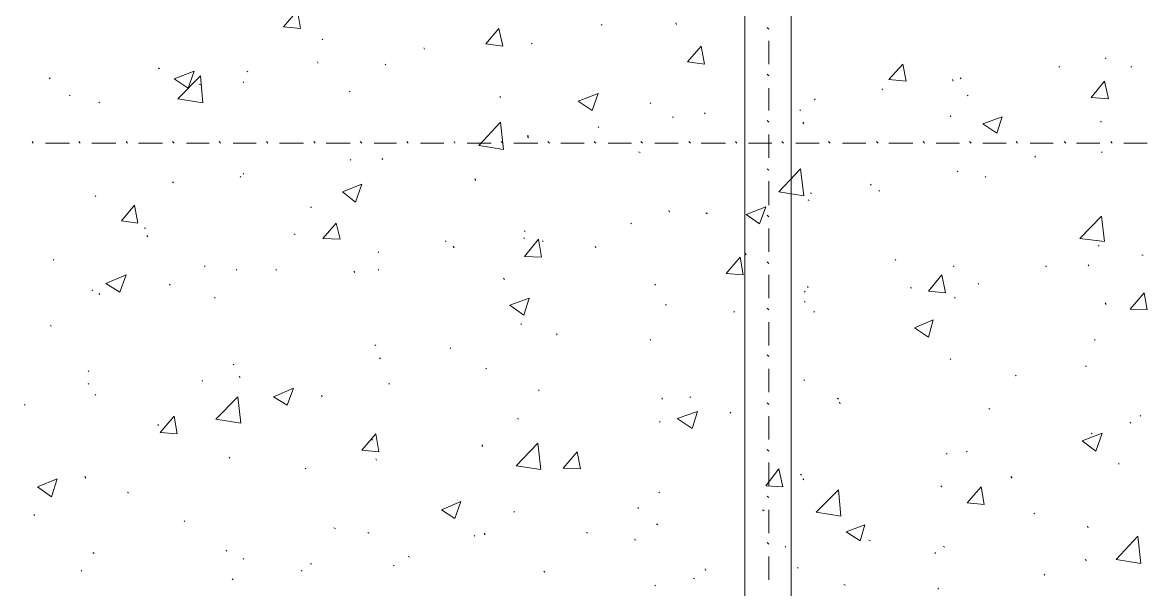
# Model space of a CAD drawing. Header units: millimetres. Extents: x 2928 to 3112, y 1220 to 1280.
# Drawn here: x 2959.659 to 2962.082, y 1251.25 to 1252.468 of the extents above; entities that cross this region are included whole.
import ezdxf

# ---------------------------------------------------------------- set-up
doc = ezdxf.new("R2010")
doc.units = ezdxf.units.MM

msp = doc.modelspace()

# ---------------------------------------------------------------- linework, layer by layer
at = {"color": 253, "linetype": 'Continuous', "lineweight": 5, "true_color": 0x9a9a9a}
for points in [[(2961.2116, 1241.9003), (2942.08633, 1241.9003), (2942.08633, 1247.74538), (2950.25144, 1247.74538), (2950.25144, 1256.61384), (2942.08633, 1256.61384), (2942.08633, 1261.45224), (2961.2116, 1261.45224), (2961.2116, 1249.1904)], [(2961.3116, 1241.9003), (2980.43854, 1241.9003), (2980.43854, 1247.74538), (2972.27343, 1247.74538), (2972.27343, 1256.61384), (2980.43854, 1256.61384), (2980.43854, 1261.45224), (2961.3116, 1261.45224), (2961.3116, 1249.1904)]]:
    msp.add_lwpolyline(points, dxfattribs=at)
at = {"color": 92, "linetype": 'Continuous', "lineweight": 13, "true_color": 0x00b800}
for points in [[(2960.21992, 1252.45878), (2960.24992, 1252.49378), (2960.24992, 1252.49378)], [(2960.25659, 1252.45545), (2960.24992, 1252.49378), (2960.24992, 1252.49378)], [(2960.21992, 1252.45878), (2960.25659, 1252.45545), (2960.25659, 1252.45545)], [(2960.65493, 1252.42211), (2960.68326, 1252.45545), (2960.68326, 1252.45545)], [(2960.69159, 1252.41711), (2960.68326, 1252.45545), (2960.68326, 1252.45545)], [(2960.90493, 1252.46211), (2960.90326, 1252.46378), (2960.90326, 1252.46378)], [(2961.06493, 1252.46378), (2961.06327, 1252.46711), (2961.06327, 1252.46711)], [(2960.30492, 1252.43045), (2960.30326, 1252.43211), (2960.30326, 1252.43211)], [(2960.52326, 1252.41045), (2960.52159, 1252.41378), (2960.52159, 1252.41378)], [(2960.65493, 1252.42211), (2960.69159, 1252.41711), (2960.69159, 1252.41711)], [(2960.75493, 1252.42211), (2960.75326, 1252.42378), (2960.75326, 1252.42378)], [(2961.08827, 1252.38378), (2961.11827, 1252.41711), (2961.11827, 1252.41711)], [(2961.12493, 1252.37878), (2961.11827, 1252.41711), (2961.11827, 1252.41711)], [(2960.29492, 1252.38045), (2960.29325, 1252.38378), (2960.29325, 1252.38378)], [(2960.43992, 1252.37711), (2960.43826, 1252.37878), (2960.43826, 1252.37878)], [(2961.08827, 1252.38378), (2961.12493, 1252.37878), (2961.12493, 1252.37878)], [(2961.52161, 1252.34545), (2961.55161, 1252.37878), (2961.55161, 1252.37878)], [(2961.55827, 1252.34211), (2961.55161, 1252.37878), (2961.55161, 1252.37878)], [(2961.98828, 1252.39045), (2961.98661, 1252.39211), (2961.98661, 1252.39211)], [(2959.95325, 1252.36878), (2959.95158, 1252.37045), (2959.95158, 1252.37045)], [(2959.98492, 1252.34711), (2960.02825, 1252.36378), (2960.02825, 1252.36378)], [(2959.99325, 1252.30378), (2960.04158, 1252.35378), (2960.04158, 1252.35378)], [(2960.01492, 1252.32711), (2960.02825, 1252.36378), (2960.02825, 1252.36378)], [(2960.04658, 1252.29545), (2960.04158, 1252.35378), (2960.04158, 1252.35378)], [(2960.14325, 1252.36211), (2960.14159, 1252.36378), (2960.14159, 1252.36378)], [(2961.88828, 1252.37211), (2961.88661, 1252.37378), (2961.88661, 1252.37378)], [(2962.04328, 1252.37211), (2962.04161, 1252.37378), (2962.04161, 1252.37378)], [(2959.71825, 1252.34711), (2959.71658, 1252.34878), (2959.71658, 1252.34878)], [(2959.98492, 1252.34711), (2960.01492, 1252.32711), (2960.01492, 1252.32711)], [(2960.04158, 1252.33378), (2960.03825, 1252.33545), (2960.03825, 1252.33545)], [(2960.13492, 1252.33878), (2960.13325, 1252.34045), (2960.13325, 1252.34045)], [(2961.52161, 1252.34545), (2961.55827, 1252.34211), (2961.55827, 1252.34211)], [(2961.65994, 1252.34211), (2961.65827, 1252.34545), (2961.65827, 1252.34545)], [(2961.67661, 1252.34711), (2961.67494, 1252.34878), (2961.67494, 1252.34878)], [(2961.95661, 1252.30711), (2961.98495, 1252.34211), (2961.98495, 1252.34211)], [(2961.99328, 1252.30378), (2961.98495, 1252.34211), (2961.98495, 1252.34211)], [(2959.76158, 1252.31045), (2959.75991, 1252.31211), (2959.75991, 1252.31211)], [(2960.36326, 1252.31878), (2960.36159, 1252.32045), (2960.36159, 1252.32045)], [(2960.68659, 1252.30711), (2960.68493, 1252.30878), (2960.68493, 1252.30878)], [(2960.85326, 1252.29878), (2960.8966, 1252.31545), (2960.8966, 1252.31545)], [(2960.88326, 1252.27878), (2960.8966, 1252.31545), (2960.8966, 1252.31545)], [(2961.50827, 1252.32378), (2961.50661, 1252.32545), (2961.50661, 1252.32545)], [(2961.69161, 1252.31045), (2961.68994, 1252.31211), (2961.68994, 1252.31211)], [(2961.95661, 1252.30711), (2961.99328, 1252.30378), (2961.99328, 1252.30378)], [(2959.82491, 1252.29545), (2959.82325, 1252.29711), (2959.82325, 1252.29711)], [(2959.99325, 1252.30378), (2960.04658, 1252.29545), (2960.04658, 1252.29545)], [(2960.85326, 1252.29878), (2960.88326, 1252.27878), (2960.88326, 1252.27878)], [(2961.00993, 1252.29378), (2961.00827, 1252.29545), (2961.00827, 1252.29545)], [(2961.36327, 1252.30211), (2961.3616, 1252.30378), (2961.3616, 1252.30378)], [(2961.05827, 1252.26378), (2961.0566, 1252.26545), (2961.0566, 1252.26545)], [(2961.1266, 1252.27211), (2961.12493, 1252.27378), (2961.12493, 1252.27378)], [(2961.3316, 1252.27878), (2961.32994, 1252.28045), (2961.32994, 1252.28045)], [(2961.65494, 1252.26545), (2961.65327, 1252.26711), (2961.65327, 1252.26711)], [(2961.72328, 1252.25044), (2961.76494, 1252.26545), (2961.76494, 1252.26545)], [(2961.75328, 1252.23044), (2961.76494, 1252.26545), (2961.76494, 1252.26545)], [(2960.63993, 1252.20378), (2960.68659, 1252.25378), (2960.68659, 1252.25378)], [(2960.69326, 1252.19544), (2960.68659, 1252.25378), (2960.68659, 1252.25378)], [(2960.89826, 1252.24211), (2960.8966, 1252.24378), (2960.8966, 1252.24378)], [(2961.33827, 1252.25044), (2961.3366, 1252.25378), (2961.3366, 1252.25378)], [(2961.72328, 1252.25044), (2961.75328, 1252.23044), (2961.75328, 1252.23044)], [(2961.97828, 1252.25378), (2961.97661, 1252.25544), (2961.97661, 1252.25544)], [(2960.74659, 1252.22378), (2960.74493, 1252.22544), (2960.74493, 1252.22544)], [(2960.74659, 1252.22044), (2960.74493, 1252.22378), (2960.74493, 1252.22378)], [(2960.63993, 1252.20378), (2960.69326, 1252.19544), (2960.69326, 1252.19544)], [(2960.9866, 1252.18878), (2960.98326, 1252.19044), (2960.98326, 1252.19044)], [(2961.97995, 1252.18878), (2961.97828, 1252.19044), (2961.97828, 1252.19044)], [(2960.36492, 1252.17211), (2960.36326, 1252.17378), (2960.36326, 1252.17378)], [(2960.43326, 1252.17378), (2960.43159, 1252.17544), (2960.43159, 1252.17544)], [(2961.83661, 1252.17878), (2961.83494, 1252.18044), (2961.83494, 1252.18044)], [(2960.12825, 1252.13544), (2960.12659, 1252.13711), (2960.12659, 1252.13711)], [(2960.13492, 1252.14211), (2960.13325, 1252.14378), (2960.13325, 1252.14378)], [(2961.28494, 1252.10378), (2961.3316, 1252.15378), (2961.3316, 1252.15378)], [(2961.33827, 1252.09544), (2961.3316, 1252.15378), (2961.3316, 1252.15378)], [(2961.66994, 1252.14711), (2961.66827, 1252.14878), (2961.66827, 1252.14878)], [(2961.72994, 1252.13544), (2961.72828, 1252.13711), (2961.72828, 1252.13711)], [(2959.98325, 1252.12378), (2959.98158, 1252.12544), (2959.98158, 1252.12544)], [(2960.34659, 1252.10378), (2960.38826, 1252.12044), (2960.38826, 1252.12044)], [(2960.37492, 1252.08211), (2960.38826, 1252.12044), (2960.38826, 1252.12044)], [(2960.63326, 1252.12878), (2960.63159, 1252.13211), (2960.63159, 1252.13211)], [(2961.48327, 1252.11878), (2961.48161, 1252.12044), (2961.48161, 1252.12044)], [(2959.81658, 1252.09378), (2959.81491, 1252.09544), (2959.81491, 1252.09544)], [(2960.34659, 1252.10378), (2960.37492, 1252.08211), (2960.37492, 1252.08211)], [(2961.28494, 1252.10378), (2961.33827, 1252.09544), (2961.33827, 1252.09544)], [(2961.34994, 1252.08544), (2961.34827, 1252.08711), (2961.34827, 1252.08711)], [(2961.35494, 1252.10044), (2961.35327, 1252.10211), (2961.35327, 1252.10211)], [(2961.50161, 1252.10544), (2961.49994, 1252.10711), (2961.49994, 1252.10711)], [(2959.87158, 1252.04211), (2959.89992, 1252.07544), (2959.89992, 1252.07544)], [(2959.90658, 1252.03711), (2959.89992, 1252.07544), (2959.89992, 1252.07544)], [(2960.27992, 1252.07044), (2960.27825, 1252.07211), (2960.27825, 1252.07211)], [(2961.04993, 1252.06044), (2961.04827, 1252.06378), (2961.04827, 1252.06378)], [(2961.21493, 1252.05544), (2961.2566, 1252.07211), (2961.2566, 1252.07211)], [(2961.24327, 1252.03544), (2961.2566, 1252.07211), (2961.2566, 1252.07211)], [(2959.87158, 1252.04211), (2959.90658, 1252.03711), (2959.90658, 1252.03711)], [(2961.1316, 1252.05711), (2961.12827, 1252.05878), (2961.12827, 1252.05878)], [(2961.21493, 1252.05544), (2961.24327, 1252.03544), (2961.24327, 1252.03544)], [(2961.93161, 1252.00377), (2961.97828, 1252.05211), (2961.97828, 1252.05211)], [(2961.98495, 1251.99711), (2961.97828, 1252.05211), (2961.97828, 1252.05211)], [(2959.92325, 1252.02544), (2959.92158, 1252.02711), (2959.92158, 1252.02711)], [(2960.30492, 1252.00377), (2960.33326, 1252.03711), (2960.33326, 1252.03711)], [(2960.34159, 1252.00211), (2960.33326, 1252.03711), (2960.33326, 1252.03711)], [(2960.73993, 1252.01877), (2960.73826, 1252.02044), (2960.73826, 1252.02044)], [(2960.96826, 1252.03544), (2960.9666, 1252.03711), (2960.9666, 1252.03711)], [(2959.92825, 1252.00711), (2959.92658, 1252.01044), (2959.92658, 1252.01044)], [(2960.24492, 1252.01211), (2960.24325, 1252.01377), (2960.24325, 1252.01377)], [(2960.30492, 1252.00377), (2960.34159, 1252.00211), (2960.34159, 1252.00211)], [(2960.56993, 1251.99711), (2960.56826, 1251.99877), (2960.56826, 1251.99877)], [(2960.73826, 1252.00377), (2960.73659, 1252.00544), (2960.73659, 1252.00544)], [(2960.73826, 1251.96544), (2960.76826, 1252.00211), (2960.76826, 1252.00211)], [(2960.77493, 1251.96377), (2960.76826, 1252.00211), (2960.76826, 1252.00211)], [(2960.77826, 1251.99711), (2960.7766, 1251.99877), (2960.7766, 1251.99877)], [(2961.93161, 1252.00377), (2961.98495, 1251.99711), (2961.98495, 1251.99711)], [(2960.42492, 1251.97377), (2960.42326, 1251.97544), (2960.42326, 1251.97544)], [(2960.58659, 1251.98377), (2960.58493, 1251.98711), (2960.58493, 1251.98711)], [(2960.8916, 1251.98377), (2960.88993, 1251.98711), (2960.88993, 1251.98711)], [(2961.21493, 1251.96877), (2961.2116, 1251.97211), (2961.2116, 1251.97211)], [(2961.97328, 1251.98711), (2961.97161, 1251.98877), (2961.97161, 1251.98877)], [(2962.06828, 1251.96711), (2962.06495, 1251.96877), (2962.06495, 1251.96877)], [(2959.72658, 1251.95711), (2959.72491, 1251.95877), (2959.72491, 1251.95877)], [(2960.05158, 1251.94377), (2960.04992, 1251.94544), (2960.04992, 1251.94544)], [(2960.73826, 1251.96544), (2960.77493, 1251.96377), (2960.77493, 1251.96377)], [(2961.1716, 1251.92877), (2961.2016, 1251.96377), (2961.2016, 1251.96377)], [(2961.20827, 1251.92544), (2961.2016, 1251.96377), (2961.2016, 1251.96377)], [(2961.53661, 1251.95711), (2961.53494, 1251.95877), (2961.53494, 1251.95877)], [(2961.66161, 1251.94377), (2961.65994, 1251.94544), (2961.65994, 1251.94544)], [(2961.85994, 1251.94377), (2961.85828, 1251.94544), (2961.85828, 1251.94544)], [(2961.95161, 1251.94544), (2961.94995, 1251.94711), (2961.94995, 1251.94711)], [(2959.83825, 1251.90711), (2959.88158, 1251.92544), (2959.88158, 1251.92544)], [(2959.86825, 1251.88877), (2959.88158, 1251.92544), (2959.88158, 1251.92544)], [(2960.11992, 1251.93544), (2960.11825, 1251.93711), (2960.11825, 1251.93711)], [(2960.20492, 1251.93544), (2960.20325, 1251.93711), (2960.20325, 1251.93711)], [(2960.37326, 1251.93044), (2960.37159, 1251.93377), (2960.37159, 1251.93377)], [(2960.42492, 1251.93544), (2960.42326, 1251.93711), (2960.42326, 1251.93711)], [(2960.69493, 1251.91544), (2960.69326, 1251.91877), (2960.69326, 1251.91877)], [(2961.1716, 1251.92877), (2961.20827, 1251.92544), (2961.20827, 1251.92544)], [(2961.60661, 1251.89044), (2961.63494, 1251.92544), (2961.63494, 1251.92544)], [(2961.64327, 1251.88711), (2961.63494, 1251.92544), (2961.63494, 1251.92544)], [(2959.80991, 1251.89211), (2959.80825, 1251.89377), (2959.80825, 1251.89377)], [(2959.83825, 1251.90711), (2959.86825, 1251.88877), (2959.86825, 1251.88877)], [(2959.97658, 1251.90377), (2959.97492, 1251.90544), (2959.97492, 1251.90544)], [(2961.01993, 1251.90377), (2961.01827, 1251.90544), (2961.01827, 1251.90544)], [(2961.34827, 1251.89877), (2961.3466, 1251.90044), (2961.3466, 1251.90044)], [(2961.56994, 1251.89711), (2961.56827, 1251.89877), (2961.56827, 1251.89877)], [(2961.71494, 1251.90544), (2961.71328, 1251.90711), (2961.71328, 1251.90711)], [(2959.82491, 1251.88377), (2959.82325, 1251.88544), (2959.82325, 1251.88544)], [(2960.07325, 1251.87544), (2960.07159, 1251.87711), (2960.07159, 1251.87711)], [(2960.70659, 1251.86044), (2960.74826, 1251.87544), (2960.74826, 1251.87544)], [(2960.73659, 1251.83877), (2960.74826, 1251.87544), (2960.74826, 1251.87544)], [(2961.3416, 1251.88877), (2961.33994, 1251.89044), (2961.33994, 1251.89044)], [(2961.60661, 1251.89044), (2961.64327, 1251.88711), (2961.64327, 1251.88711)], [(2961.66494, 1251.87544), (2961.66161, 1251.87711), (2961.66161, 1251.87711)], [(2962.03995, 1251.85211), (2962.06995, 1251.88711), (2962.06995, 1251.88711)], [(2962.07661, 1251.85044), (2962.06995, 1251.88711), (2962.06995, 1251.88711)], [(2960.70659, 1251.86044), (2960.73659, 1251.83877), (2960.73659, 1251.83877)], [(2961.04327, 1251.86044), (2961.0416, 1251.86211), (2961.0416, 1251.86211)], [(2961.18993, 1251.84544), (2961.18827, 1251.84711), (2961.18827, 1251.84711)], [(2961.3416, 1251.86711), (2961.33994, 1251.86877), (2961.33994, 1251.86877)], [(2961.3616, 1251.84544), (2961.35994, 1251.84711), (2961.35994, 1251.84711)], [(2961.98828, 1251.86211), (2961.98661, 1251.86544), (2961.98661, 1251.86544)], [(2962.03995, 1251.85211), (2962.07661, 1251.85044), (2962.07661, 1251.85044)], [(2961.57661, 1251.81211), (2961.61661, 1251.82877), (2961.61661, 1251.82877)], [(2961.60661, 1251.7921), (2961.61661, 1251.82877), (2961.61661, 1251.82877)], [(2959.72158, 1251.81544), (2959.71825, 1251.81711), (2959.71825, 1251.81711)], [(2960.73159, 1251.81877), (2960.72993, 1251.82044), (2960.72993, 1251.82044)], [(2960.80826, 1251.79711), (2960.8066, 1251.79877), (2960.8066, 1251.79877)], [(2961.57661, 1251.81211), (2961.60661, 1251.7921), (2961.60661, 1251.7921)], [(2960.41826, 1251.77377), (2960.41659, 1251.77544), (2960.41659, 1251.77544)], [(2961.00993, 1251.78544), (2961.00827, 1251.7871), (2961.00827, 1251.7871)], [(2961.96495, 1251.78544), (2961.96328, 1251.7871), (2961.96328, 1251.7871)], [(2960.57993, 1251.7671), (2960.57826, 1251.76877), (2960.57826, 1251.76877)], [(2960.11325, 1251.7321), (2960.11159, 1251.73377), (2960.11159, 1251.73377)], [(2960.42826, 1251.74544), (2960.42659, 1251.7471), (2960.42659, 1251.7471)], [(2960.65659, 1251.72377), (2960.65493, 1251.72544), (2960.65493, 1251.72544)], [(2961.65494, 1251.74377), (2961.65327, 1251.74544), (2961.65327, 1251.74544)], [(2961.94661, 1251.72877), (2961.94328, 1251.73044), (2961.94328, 1251.73044)], [(2959.80158, 1251.7171), (2959.79991, 1251.72044), (2959.79991, 1251.72044)], [(2960.12659, 1251.70544), (2960.12492, 1251.7071), (2960.12492, 1251.7071)], [(2961.33994, 1251.69877), (2961.33827, 1251.70044), (2961.33827, 1251.70044)], [(2961.79494, 1251.70877), (2961.79328, 1251.71044), (2961.79328, 1251.71044)], [(2959.80158, 1251.69044), (2959.79991, 1251.6921), (2959.79991, 1251.6921)], [(2960.04658, 1251.6971), (2960.04492, 1251.69877), (2960.04492, 1251.69877)], [(2960.19825, 1251.66377), (2960.24159, 1251.6821), (2960.24159, 1251.6821)], [(2960.22825, 1251.64544), (2960.24159, 1251.6821), (2960.24159, 1251.6821)], [(2960.44826, 1251.69044), (2960.44659, 1251.6921), (2960.44659, 1251.6921)], [(2960.76993, 1251.6771), (2960.76826, 1251.67877), (2960.76826, 1251.67877)], [(2959.81658, 1251.6671), (2959.81491, 1251.66877), (2959.81491, 1251.66877)], [(2960.07492, 1251.61544), (2960.12159, 1251.66377), (2960.12159, 1251.66377)], [(2960.12825, 1251.6071), (2960.12159, 1251.66377), (2960.12159, 1251.66377)], [(2960.19825, 1251.66377), (2960.22825, 1251.64544), (2960.22825, 1251.64544)], [(2960.30326, 1251.66377), (2960.30159, 1251.6671), (2960.30159, 1251.6671)], [(2961.03493, 1251.65877), (2961.03327, 1251.66044), (2961.03327, 1251.66044)], [(2961.09493, 1251.6621), (2961.09327, 1251.66377), (2961.09327, 1251.66377)], [(2961.41327, 1251.65877), (2961.40994, 1251.66044), (2961.40994, 1251.66044)], [(2961.4166, 1251.64877), (2961.41494, 1251.6521), (2961.41494, 1251.6521)], [(2959.66491, 1251.64544), (2959.66325, 1251.6471), (2959.66325, 1251.6471)], [(2961.0666, 1251.6171), (2961.10993, 1251.6321), (2961.10993, 1251.6321)], [(2961.09827, 1251.59544), (2961.10993, 1251.6321), (2961.10993, 1251.6321)], [(2961.1816, 1251.62877), (2961.17993, 1251.63044), (2961.17993, 1251.63044)], [(2961.73828, 1251.6371), (2961.73661, 1251.63877), (2961.73661, 1251.63877)], [(2959.95158, 1251.6021), (2959.94992, 1251.60377), (2959.94992, 1251.60377)], [(2959.95492, 1251.5871), (2959.98492, 1251.6221), (2959.98492, 1251.6221)], [(2959.99158, 1251.58377), (2959.98492, 1251.6221), (2959.98492, 1251.6221)], [(2960.07492, 1251.61544), (2960.12825, 1251.6071), (2960.12825, 1251.6071)], [(2960.72493, 1251.61544), (2960.72326, 1251.6171), (2960.72326, 1251.6171)], [(2961.02993, 1251.60877), (2961.02827, 1251.61044), (2961.02827, 1251.61044)], [(2961.0666, 1251.6171), (2961.09827, 1251.59544), (2961.09827, 1251.59544)], [(2962.04161, 1251.6071), (2962.03995, 1251.60877), (2962.03995, 1251.60877)], [(2962.06328, 1251.6221), (2962.06161, 1251.62377), (2962.06161, 1251.62377)], [(2959.95492, 1251.5871), (2959.99158, 1251.58377), (2959.99158, 1251.58377)], [(2960.38826, 1251.54877), (2960.41826, 1251.58377), (2960.41826, 1251.58377)], [(2960.42492, 1251.54543), (2960.41826, 1251.58377), (2960.41826, 1251.58377)], [(2961.93661, 1251.56877), (2961.97995, 1251.58544), (2961.97995, 1251.58544)], [(2961.95828, 1251.58377), (2961.95661, 1251.58544), (2961.95661, 1251.58544)], [(2961.96661, 1251.5471), (2961.97995, 1251.58544), (2961.97995, 1251.58544)], [(2960.41159, 1251.57044), (2960.40992, 1251.5721), (2960.40992, 1251.5721)], [(2960.64826, 1251.5571), (2960.64659, 1251.56043), (2960.64659, 1251.56043)], [(2960.71993, 1251.51543), (2960.7666, 1251.56377), (2960.7666, 1251.56377)], [(2960.77326, 1251.5071), (2960.7666, 1251.56377), (2960.7666, 1251.56377)], [(2961.93661, 1251.56877), (2961.96661, 1251.5471), (2961.96661, 1251.5471)], [(2960.10492, 1251.5321), (2960.10325, 1251.53377), (2960.10325, 1251.53377)], [(2960.38826, 1251.54877), (2960.42492, 1251.54543), (2960.42492, 1251.54543)], [(2960.41992, 1251.5271), (2960.41826, 1251.53043), (2960.41826, 1251.53043)], [(2960.8216, 1251.51043), (2960.8516, 1251.54543), (2960.8516, 1251.54543)], [(2960.85826, 1251.50877), (2960.8516, 1251.54543), (2960.8516, 1251.54543)], [(2961.64661, 1251.54043), (2961.64494, 1251.5421), (2961.64494, 1251.5421)], [(2961.68994, 1251.54543), (2961.68827, 1251.5471), (2961.68827, 1251.5471)], [(2960.26825, 1251.50877), (2960.26659, 1251.51043), (2960.26659, 1251.51043)], [(2960.71993, 1251.51543), (2960.77326, 1251.5071), (2960.77326, 1251.5071)], [(2960.8216, 1251.51043), (2960.85826, 1251.50877), (2960.85826, 1251.50877)], [(2961.2566, 1251.4721), (2961.28494, 1251.50877), (2961.28494, 1251.50877)], [(2961.29327, 1251.47043), (2961.28494, 1251.50877), (2961.28494, 1251.50877)], [(2962.01661, 1251.51877), (2962.01495, 1251.52043), (2962.01495, 1251.52043)], [(2959.69158, 1251.47043), (2959.73325, 1251.4871), (2959.73325, 1251.4871)], [(2959.72158, 1251.44877), (2959.73325, 1251.4871), (2959.73325, 1251.4871)], [(2959.79491, 1251.48877), (2959.79325, 1251.4921), (2959.79325, 1251.4921)], [(2961.33327, 1251.49543), (2961.3316, 1251.4971), (2961.3316, 1251.4971)], [(2961.33827, 1251.48543), (2961.3366, 1251.4871), (2961.3366, 1251.4871)], [(2961.78661, 1251.48877), (2961.78328, 1251.4921), (2961.78328, 1251.4921)], [(2959.69158, 1251.47043), (2959.72158, 1251.44877), (2959.72158, 1251.44877)], [(2959.88658, 1251.4571), (2959.88492, 1251.45877), (2959.88492, 1251.45877)], [(2961.02827, 1251.4571), (2961.0266, 1251.45877), (2961.0266, 1251.45877)], [(2961.2566, 1251.4721), (2961.29327, 1251.47043), (2961.29327, 1251.47043)], [(2961.36494, 1251.41543), (2961.41327, 1251.46377), (2961.41327, 1251.46377)], [(2961.41827, 1251.4071), (2961.41327, 1251.46377), (2961.41327, 1251.46377)], [(2961.63494, 1251.47043), (2961.63327, 1251.4721), (2961.63327, 1251.4721)], [(2961.68994, 1251.43543), (2961.71994, 1251.47043), (2961.71994, 1251.47043)], [(2961.72661, 1251.4321), (2961.71994, 1251.47043), (2961.71994, 1251.47043)], [(2960.55993, 1251.42043), (2960.60159, 1251.43877), (2960.60159, 1251.43877)], [(2960.58826, 1251.4021), (2960.60159, 1251.43877), (2960.60159, 1251.43877)], [(2961.68994, 1251.43543), (2961.72661, 1251.4321), (2961.72661, 1251.4321)], [(2959.68491, 1251.40877), (2959.68325, 1251.41043), (2959.68325, 1251.41043)], [(2960.55993, 1251.42043), (2960.58826, 1251.4021), (2960.58826, 1251.4021)], [(2960.71659, 1251.41543), (2960.71493, 1251.4171), (2960.71493, 1251.4171)], [(2960.98326, 1251.42377), (2960.9816, 1251.42543), (2960.9816, 1251.42543)], [(2961.25327, 1251.41877), (2961.24994, 1251.42043), (2961.24994, 1251.42043)], [(2961.36494, 1251.41543), (2961.41827, 1251.4071), (2961.41827, 1251.4071)], [(2961.83494, 1251.4121), (2961.83328, 1251.41377), (2961.83328, 1251.41377)], [(2960.00825, 1251.39543), (2960.00658, 1251.3971), (2960.00658, 1251.3971)], [(2961.02493, 1251.38877), (2961.0216, 1251.39043), (2961.0216, 1251.39043)], [(2961.42994, 1251.37377), (2961.46994, 1251.38877), (2961.46994, 1251.38877)], [(2961.45994, 1251.35377), (2961.46994, 1251.38877), (2961.46994, 1251.38877)], [(2961.94995, 1251.3821), (2961.94828, 1251.38543), (2961.94828, 1251.38543)], [(2960.33159, 1251.38043), (2960.32826, 1251.3821), (2960.32826, 1251.3821)], [(2960.40326, 1251.37043), (2960.40159, 1251.3721), (2960.40159, 1251.3721)], [(2960.63159, 1251.36377), (2960.62993, 1251.36543), (2960.62993, 1251.36543)], [(2960.65326, 1251.3671), (2960.65159, 1251.37043), (2960.65159, 1251.37043)], [(2960.87326, 1251.37043), (2960.8716, 1251.3721), (2960.8716, 1251.3721)], [(2961.42994, 1251.37377), (2961.45994, 1251.35377), (2961.45994, 1251.35377)], [(2962.00995, 1251.31376), (2962.05661, 1251.36377), (2962.05661, 1251.36377)], [(2962.06328, 1251.30543), (2962.05661, 1251.36377), (2962.05661, 1251.36377)], [(2960.9766, 1251.35543), (2960.97493, 1251.3571), (2960.97493, 1251.3571)], [(2961.29994, 1251.34043), (2961.29827, 1251.3421), (2961.29827, 1251.3421)], [(2961.48161, 1251.35377), (2961.47827, 1251.35543), (2961.47827, 1251.35543)], [(2961.64161, 1251.34043), (2961.63827, 1251.3421), (2961.63827, 1251.3421)], [(2959.81325, 1251.3271), (2959.80991, 1251.32876), (2959.80991, 1251.32876)], [(2960.09825, 1251.3321), (2960.09659, 1251.33377), (2960.09659, 1251.33377)], [(2960.13492, 1251.31376), (2960.13325, 1251.3171), (2960.13325, 1251.3171)], [(2960.49159, 1251.31876), (2960.48826, 1251.32043), (2960.48826, 1251.32043)], [(2961.62161, 1251.3271), (2961.61994, 1251.32876), (2961.61994, 1251.32876)], [(2961.94661, 1251.3121), (2961.94328, 1251.31376), (2961.94328, 1251.31376)], [(2962.00995, 1251.31376), (2962.06328, 1251.30543), (2962.06328, 1251.30543)], [(2959.78658, 1251.28876), (2959.78491, 1251.29043), (2959.78491, 1251.29043)], [(2960.25992, 1251.28876), (2960.25825, 1251.29043), (2960.25825, 1251.29043)], [(2960.27992, 1251.30376), (2960.27825, 1251.30543), (2960.27825, 1251.30543)], [(2960.45826, 1251.30043), (2960.45659, 1251.3021), (2960.45659, 1251.3021)], [(2960.7816, 1251.2871), (2960.77993, 1251.28876), (2960.77993, 1251.28876)], [(2961.12827, 1251.29043), (2961.1266, 1251.29376), (2961.1266, 1251.29376)], [(2961.3266, 1251.29543), (2961.32494, 1251.2971), (2961.32494, 1251.2971)], [(2960.11159, 1251.27043), (2960.10992, 1251.2721), (2960.10992, 1251.2721)], [(2961.10327, 1251.2721), (2961.1016, 1251.27376), (2961.1016, 1251.27376)], [(2961.85661, 1251.28043), (2961.85494, 1251.2821), (2961.85494, 1251.2821)], [(2961.01993, 1251.2571), (2961.01827, 1251.25876), (2961.01827, 1251.25876)], [(2961.42827, 1251.25876), (2961.42494, 1251.26043), (2961.42494, 1251.26043)], [(2961.62827, 1251.25043), (2961.62661, 1251.2521), (2961.62661, 1251.2521)]]:
    msp.add_lwpolyline(points, dxfattribs=at)
at = {"color": 7, "linetype": 'Continuous', "lineweight": 20, "true_color": 0x000007}
for points in [[(2961.26327, 1252.45378), (2961.25994, 1252.45711), (2961.25994, 1252.45711)], [(2961.26327, 1252.42878), (2961.26327, 1252.37878), (2961.26327, 1252.37878)], [(2961.26327, 1252.35378), (2961.25994, 1252.35711), (2961.25994, 1252.35711)], [(2961.26327, 1252.32711), (2961.26327, 1252.27878), (2961.26327, 1252.27878)], [(2961.26327, 1252.25378), (2961.25994, 1252.25711), (2961.25994, 1252.25711)], [(2959.68158, 1252.20878), (2959.67991, 1252.21211), (2959.67991, 1252.21211)], [(2959.75991, 1252.20878), (2959.70825, 1252.20878), (2959.70825, 1252.20878)], [(2959.78325, 1252.20878), (2959.77991, 1252.21211), (2959.77991, 1252.21211)], [(2959.85992, 1252.20878), (2959.80825, 1252.20878), (2959.80825, 1252.20878)], [(2959.88492, 1252.20878), (2959.88158, 1252.21211), (2959.88158, 1252.21211)], [(2959.95992, 1252.20878), (2959.90825, 1252.20878), (2959.90825, 1252.20878)], [(2959.98492, 1252.20878), (2959.98158, 1252.21211), (2959.98158, 1252.21211)], [(2960.05992, 1252.20878), (2960.01158, 1252.20878), (2960.01158, 1252.20878)], [(2960.08492, 1252.20878), (2960.08159, 1252.21211), (2960.08159, 1252.21211)], [(2960.16159, 1252.20878), (2960.11159, 1252.20878), (2960.11159, 1252.20878)], [(2960.18659, 1252.20878), (2960.18325, 1252.21211), (2960.18325, 1252.21211)], [(2960.26325, 1252.20878), (2960.21159, 1252.20878), (2960.21159, 1252.20878)], [(2960.28825, 1252.20878), (2960.28492, 1252.21211), (2960.28492, 1252.21211)], [(2960.36326, 1252.20878), (2960.31159, 1252.20878), (2960.31159, 1252.20878)], [(2960.38826, 1252.20878), (2960.38492, 1252.21211), (2960.38492, 1252.21211)], [(2960.46326, 1252.20878), (2960.41492, 1252.20878), (2960.41492, 1252.20878)], [(2960.48826, 1252.20878), (2960.48492, 1252.21211), (2960.48492, 1252.21211)], [(2960.56493, 1252.20878), (2960.51492, 1252.20878), (2960.51492, 1252.20878)], [(2960.58826, 1252.20878), (2960.58659, 1252.21211), (2960.58659, 1252.21211)], [(2960.66659, 1252.20878), (2960.61493, 1252.20878), (2960.61493, 1252.20878)], [(2960.69159, 1252.20878), (2960.68826, 1252.21211), (2960.68826, 1252.21211)], [(2960.7666, 1252.20878), (2960.71493, 1252.20878), (2960.71493, 1252.20878)], [(2960.7916, 1252.20878), (2960.78826, 1252.21211), (2960.78826, 1252.21211)], [(2960.8666, 1252.20878), (2960.8166, 1252.20878), (2960.8166, 1252.20878)], [(2960.8916, 1252.20878), (2960.88826, 1252.21211), (2960.88826, 1252.21211)], [(2960.96826, 1252.20878), (2960.91826, 1252.20878), (2960.91826, 1252.20878)], [(2960.9916, 1252.20878), (2960.98826, 1252.21211), (2960.98826, 1252.21211)], [(2961.06827, 1252.20878), (2961.01827, 1252.20878), (2961.01827, 1252.20878)], [(2961.09493, 1252.20878), (2961.0916, 1252.21211), (2961.0916, 1252.21211)], [(2961.16993, 1252.20878), (2961.11827, 1252.20878), (2961.11827, 1252.20878)], [(2961.19493, 1252.20878), (2961.1916, 1252.21211), (2961.1916, 1252.21211)], [(2961.26994, 1252.20878), (2961.21993, 1252.20878), (2961.21993, 1252.20878)], [(2961.26327, 1252.22711), (2961.26327, 1252.17711), (2961.26327, 1252.17711)], [(2961.29494, 1252.20878), (2961.2916, 1252.21211), (2961.2916, 1252.21211)], [(2961.3716, 1252.20878), (2961.3216, 1252.20878), (2961.3216, 1252.20878)], [(2961.39494, 1252.20878), (2961.3916, 1252.21211), (2961.3916, 1252.21211)], [(2961.47161, 1252.20878), (2961.4216, 1252.20878), (2961.4216, 1252.20878)], [(2961.49827, 1252.20878), (2961.49494, 1252.21211), (2961.49494, 1252.21211)], [(2961.57327, 1252.20878), (2961.52161, 1252.20878), (2961.52161, 1252.20878)], [(2961.59827, 1252.20878), (2961.59494, 1252.21211), (2961.59494, 1252.21211)], [(2961.67327, 1252.20878), (2961.62327, 1252.20878), (2961.62327, 1252.20878)], [(2961.69828, 1252.20878), (2961.69494, 1252.21211), (2961.69494, 1252.21211)], [(2961.77328, 1252.20878), (2961.72328, 1252.20878), (2961.72328, 1252.20878)], [(2961.79828, 1252.20878), (2961.79494, 1252.21211), (2961.79494, 1252.21211)], [(2961.87494, 1252.20878), (2961.82494, 1252.20878), (2961.82494, 1252.20878)], [(2961.90161, 1252.20878), (2961.89828, 1252.21211), (2961.89828, 1252.21211)], [(2961.97495, 1252.20878), (2961.92494, 1252.20878), (2961.92494, 1252.20878)], [(2962.00161, 1252.20878), (2961.99828, 1252.21211), (2961.99828, 1252.21211)], [(2962.07661, 1252.20878), (2962.02661, 1252.20878), (2962.02661, 1252.20878)], [(2961.26327, 1252.15044), (2961.25994, 1252.15378), (2961.25994, 1252.15378)], [(2961.26327, 1252.12711), (2961.26327, 1252.07544), (2961.26327, 1252.07544)], [(2961.26327, 1252.05044), (2961.25994, 1252.05378), (2961.25994, 1252.05378)], [(2961.26327, 1252.02544), (2961.26327, 1251.97544), (2961.26327, 1251.97544)], [(2961.26327, 1251.95044), (2961.25994, 1251.95377), (2961.25994, 1251.95377)], [(2961.26327, 1251.92544), (2961.26327, 1251.87544), (2961.26327, 1251.87544)], [(2961.26327, 1251.85044), (2961.25994, 1251.85377), (2961.25994, 1251.85377)], [(2961.26327, 1251.82377), (2961.26327, 1251.77377), (2961.26327, 1251.77377)], [(2961.26327, 1251.75044), (2961.25994, 1251.75377), (2961.25994, 1251.75377)], [(2961.26327, 1251.72377), (2961.26327, 1251.67377), (2961.26327, 1251.67377)], [(2961.26327, 1251.6471), (2961.25994, 1251.65044), (2961.25994, 1251.65044)], [(2961.26327, 1251.6221), (2961.26327, 1251.5721), (2961.26327, 1251.5721)], [(2961.26327, 1251.5471), (2961.25994, 1251.55043), (2961.25994, 1251.55043)], [(2961.26327, 1251.5221), (2961.26327, 1251.4721), (2961.26327, 1251.4721)], [(2961.26327, 1251.4471), (2961.25994, 1251.45043), (2961.25994, 1251.45043)], [(2961.26327, 1251.42043), (2961.26327, 1251.37043), (2961.26327, 1251.37043)], [(2961.26327, 1251.3471), (2961.25994, 1251.35043), (2961.25994, 1251.35043)], [(2961.26327, 1251.32043), (2961.26327, 1251.27043), (2961.26327, 1251.27043)]]:
    msp.add_lwpolyline(points, dxfattribs=at)

doc.saveas('drawing.dxf')
